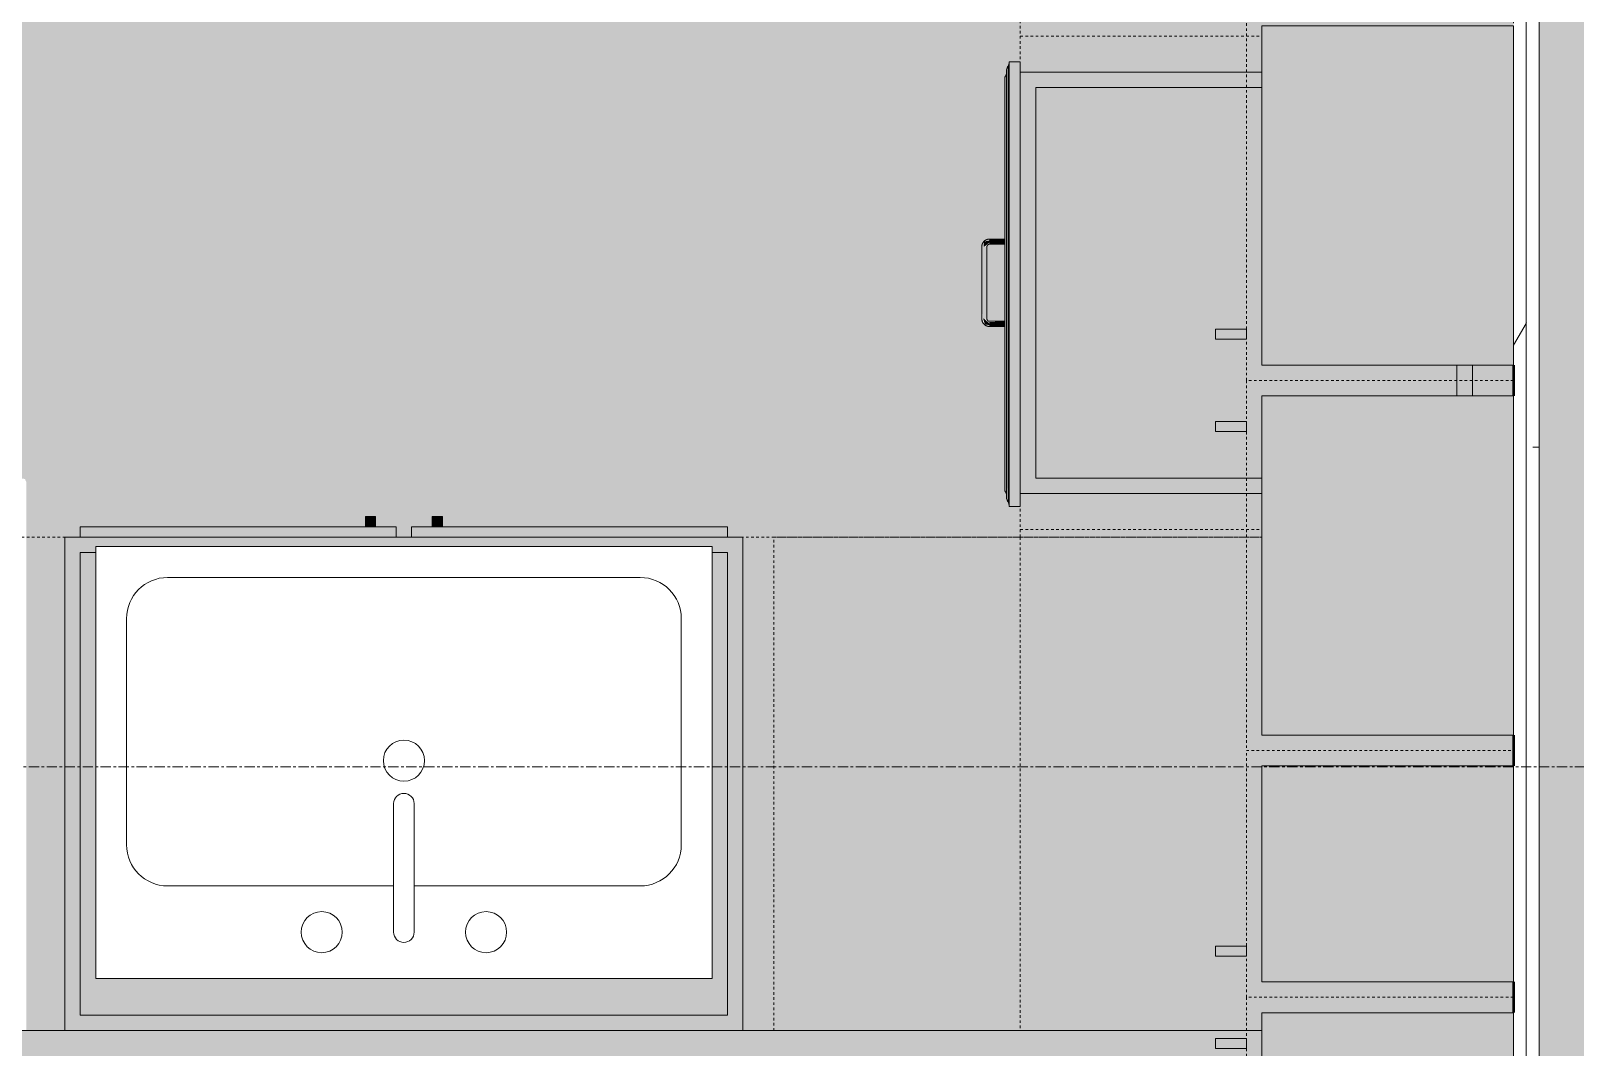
# Model space of a CAD drawing. Header units: inches. Extents: x -4218 to -1814, y 9706 to 12426.
# Drawn here: x -2991.5 to -2916.3, y 11521.6 to 11571 of the extents above; entities that cross this region are included whole.
import ezdxf

# ---------------------------------------------------------------- set-up
doc = ezdxf.new("R2010")
doc.units = ezdxf.units.IN
doc.header["$MEASUREMENT"] = 0
doc.linetypes.add('Dash', pattern=[0.25, 0.125, -0.125])
doc.linetypes.add('Grid Line 1_2_', pattern=[0.875, 0.5, -0.125, 0.125, -0.125])
for name, color, linetype, lineweight in [('0-1', 7, 'Continuous', 5), ('0-2', 10, 'Continuous', 13), ('A-AREA-PATT-4', 41, 'Continuous', 9), ('A-WALL', 113, 'Continuous', 13), ('A-WALL-1', 8, 'Continuous', 5), ('A-WALL-3', 10, 'Continuous', 13), ('A-WALL-PATT-4', 111, 'Continuous', 9), ('I-WALL-3', 2, 'Continuous', 50), ('P-SANR-FIXT-2', 7, 'Continuous', 9), ('Q-CASE', 31, 'Continuous', 9), ('Q-CASE-1', 9, 'Continuous', 9), ('Q-CASE-3', 7, 'Continuous', 9), ('Q-CASE-4', 7, 'Dash', 9), ('Q-CASE-HDLN-1', 7, 'Dash', 9), ('Q-CASE-HDLN-2', 31, 'Continuous', 9), ('S-GRID-1', 1, 'Grid Line 1_2_', 9)]:
    doc.layers.add(name, color=color, linetype=linetype, lineweight=lineweight)
pattern_1 = [(0, (0, 0), (30.72, 7.68), [1.267, -21.773, 1.267, -21.773, -122.88]), (0, (0, 0), (30.72, 7.68), [-46.08, 1.267, -44.813, 1.267, -21.773, -53.76]), (0, (0, 0), (30.72, 7.68), [-115.2, 1.267, -14.093, 1.267, -37.133]), (120, (11.52, 3.84), (-22.011075, 22.7643004), [1.267, -21.773, 1.267, -21.773, -122.88]), (120, (11.52, 3.84), (-22.011075, 22.7643004), [-46.08, 1.267, -44.813, 1.267, -21.773, -53.76]), (120, (11.52, 3.84), (-22.011075, 22.7643004), [-115.2, 1.267, -14.093, 1.267, -37.133]), (240, (15.36, 19.2), (-8.708925, -30.4443004), [1.267, -21.773, 1.267, -21.773, -122.88]), (240, (15.36, 19.2), (-8.708925, -30.4443004), [-46.08, 1.267, -44.813, 1.267, -21.773, -53.76]), (240, (15.36, 19.2), (-8.708925, -30.4443004), [-115.2, 1.267, -14.093, 1.267, -37.133])]

# ---------------------------------------------------------------- blocks, each defined once
blk = doc.blocks.new('OD_CW_Countertop - OD_CW_Countertop-2487816-FLOOR PLAN - 3RD FLOOR')
at = {"layer": 'Q-CASE-HDLN-1'}
blk.add_line((0.738, 19.375), (97.088, 19.375), dxfattribs=at)
blk = doc.blocks.new('OD_CW_Countertop - OD_CW_Countertop-2386852-FLOOR PLAN - 3RD FLOOR')
at = {"layer": 'Q-CASE-HDLN-1'}
for p, q in [((0.738, 11.75), (0.738, 11)), ((70.363, 0), (70.363, 11.75)), ((0.738, 9.501), (0.738, 0)), ((0.738, 0), (14.738, 0)), ((44.738, 0), (70.363, 0))]:
    blk.add_line(p, q, dxfattribs=at)
blk = doc.blocks.new('Sink Kitchen-Single - 30_ x 21_-1372827-FLOOR PLAN - 3RD FLOOR')
at = {"layer": 'P-SANR-FIXT-2'}
for p, q in [((-14.382, 10.408), (15.618, 10.408)), ((-14.382, -10.592), (-14.382, 10.408)), ((15.618, 10.408), (15.618, -10.592)), ((-10.882, 8.908), (12.118, 8.908)), ((-12.882, -4.092), (-12.882, 6.908)), ((14.118, 6.908), (14.118, -4.092)), ((0.118, -8.342), (0.118, -2.092)), ((1.118, -8.342), (1.118, -2.092)), ((0.118, -6.092), (-10.882, -6.092)), ((12.118, -6.092), (1.118, -6.092)), ((15.618, -10.592), (-14.382, -10.592))]:
    blk.add_line(p, q, dxfattribs=at)
for centre, radius, start, end in [((-10.882, 6.908), 2, 90, 180), ((12.118, 6.908), 2, 360, 90), ((0.618, 0), 1, 360, 180), ((0.618, 0), 1, 180, 0), ((0.618, -2.092), 0.5, 360, 180), ((-10.882, -4.092), 2, 180, 270), ((12.118, -4.092), 2, 270, 0), ((-3.382, -8.342), 1, 360, 180), ((4.618, -8.342), 1, 0, 180), ((-3.382, -8.342), 1, 180, 0), ((0.618, -8.342), 0.5, 180, 0), ((4.618, -8.342), 1, 180, 0)]:
    blk.add_arc(centre, radius, start, end, dxfattribs=at)
blk = doc.blocks.new('300 Series Wall Hung Cabinet_301 - 18_-2356570-FLOOR PLAN - 3RD FLOOR')
at = {"layer": 'Q-CASE-1'}
for points in [[(-7, 14.687), (-7, 13.188), (-6.512, 13.188), (-6.512, 14.687)], [(-8.25, 12.438), (-8.25, 0.187), (8.25, 0.187), (8.25, 12.438), (-4.25, 12.438)]]:
    blk.add_hatch(color=256, dxfattribs=at).paths.add_polyline_path(points, flags=0)
at = {"layer": 'Q-CASE-3'}
for p, q in [((-6.512, 14.687), (-7, 14.687)), ((-7, 14.687), (-7, 13.188)), ((-6.512, 13.188), (-6.512, 14.687)), ((-6.512, 13.188), (-7, 13.188)), ((8.25, 12.438), (-8.25, 12.438)), ((-8.25, 12.438), (-8.25, 0.187)), ((8.25, 0.187), (8.25, 12.438)), ((-8.25, 0.187), (8.25, 0.187))]:
    blk.add_line(p, q, dxfattribs=at)
at = {"layer": 'Q-CASE-4'}
for p, q in [((-9, 0.187), (-9, 13.188)), ((-9, 13.188), (9, 13.188)), ((9, 13.188), (9, 0.187)), ((9, 0.187), (-9, 0.187))]:
    blk.add_line(p, q, dxfattribs=at)
blk = doc.blocks.new('300 Series Wall Hung Cabinet_301 - 18_-2356589-FLOOR PLAN - 3RD FLOOR')
at = {"layer": 'Q-CASE-1'}
for points in [[(8.25, -12.438), (8.25, -0.188), (-8.25, -0.188), (-8.25, -12.438), (5.25, -12.438)], [(-6.512, -14.687), (-6.512, -13.188), (-7, -13.188), (-7, -14.687)]]:
    blk.add_hatch(color=256, dxfattribs=at).paths.add_polyline_path(points, flags=0)
at = {"layer": 'Q-CASE-3'}
for p, q in [((8.25, -0.188), (-8.25, -0.188)), ((-8.25, -0.188), (-8.25, -12.438)), ((8.25, -12.438), (8.25, -0.188)), ((-8.25, -12.438), (8.25, -12.438)), ((-7, -13.188), (-6.512, -13.188)), ((-7, -13.188), (-7, -14.687)), ((-6.512, -14.687), (-6.512, -13.188)), ((-7, -14.687), (-6.512, -14.687))]:
    blk.add_line(p, q, dxfattribs=at)
at = {"layer": 'Q-CASE-4'}
for p, q in [((9, -0.188), (-9, -0.188)), ((-9, -0.188), (-9, -13.188)), ((9, -13.188), (9, -0.188)), ((-9, -13.188), (9, -13.188))]:
    blk.add_line(p, q, dxfattribs=at)
blk = doc.blocks.new('300 Series Wall Hung Cabinet_301 - 12_-2218017-FLOOR PLAN - 3RD FLOOR')
at = {"layer": 'Q-CASE-1'}
for points in [[(-4, 14.687), (-4, 13.188), (-3.512, 13.188), (-3.512, 14.687)], [(-5.071, 12.438), (-5.25, 12.438), (-5.25, 0.187), (5.25, 0.187), (5.25, 12.438), (-4.162, 12.438)]]:
    blk.add_hatch(color=256, dxfattribs=at).paths.add_polyline_path(points, flags=0)
at = {"layer": 'Q-CASE-3'}
for p, q in [((-3.512, 14.687), (-4, 14.687)), ((-4, 14.687), (-4, 13.188)), ((-3.512, 13.188), (-3.512, 14.687)), ((-3.512, 13.188), (-4, 13.188)), ((5.25, 12.438), (-5.25, 12.438)), ((-5.25, 12.438), (-5.25, 0.187)), ((5.25, 0.187), (5.25, 12.438)), ((-5.25, 0.187), (5.25, 0.187))]:
    blk.add_line(p, q, dxfattribs=at)
at = {"layer": 'Q-CASE-4'}
for p, q in [((-6, 0.187), (-6, 13.188)), ((-6, 13.188), (6, 13.188)), ((6, 13.188), (6, 0.187)), ((6, 0.187), (-6, 0.187))]:
    blk.add_line(p, q, dxfattribs=at)
blk = doc.blocks.new('300 Series Wall Hung Cabinet_301 - 12_-2216986-FLOOR PLAN - 3RD FLOOR')
at = {"layer": 'Q-CASE-1'}
for points in [[(-5.25, -12.438), (5.25, -12.438), (5.25, -0.188), (-5.25, -0.188), (-5.25, -9.566)], [(-3.512, -14.687), (-3.512, -13.188), (-4, -13.188), (-4, -14.687)]]:
    blk.add_hatch(color=256, dxfattribs=at).paths.add_polyline_path(points, flags=0)
at = {"layer": 'Q-CASE-3'}
for p, q in [((5.25, -0.188), (-5.25, -0.188)), ((-5.25, -0.188), (-5.25, -12.438)), ((5.25, -12.438), (5.25, -0.188)), ((-5.25, -12.438), (5.25, -12.438)), ((-4, -13.188), (-3.512, -13.188)), ((-4, -13.188), (-4, -14.687)), ((-3.512, -14.687), (-3.512, -13.188)), ((-4, -14.687), (-3.512, -14.687))]:
    blk.add_line(p, q, dxfattribs=at)
at = {"layer": 'Q-CASE-4'}
for p, q in [((6, -0.188), (-6, -0.188)), ((-6, -0.188), (-6, -13.188)), ((6, -13.188), (6, -0.188)), ((-6, -13.188), (6, -13.188))]:
    blk.add_line(p, q, dxfattribs=at)
blk = doc.blocks.new('Base_Unit_4_drawer_12137 - 24_-2386625-FLOOR PLAN - 3RD FLOOR')
at = {"layer": 'Q-CASE'}
for points in [[(-1.295, 25.5), (-1.23, 25.528), (-1.012, 25.75), (-1.012, 25.813), (-1.286, 25.72), (-1.325, 25.5)], [(2.488, 25.625), (2.488, 25.875), (-1.012, 25.838), (-1.012, 25.625), (0.187, 25.625)], [(2.738, 25.5), (2.8, 25.5), (2.738, 25.768), (2.488, 25.782), (2.516, 25.717), (2.705, 25.5)], [(-1.383, 24.75), (-1.142, 24.75), (-1.174, 25.5), (-1.383, 25.5), (-1.383, 25.228)], [(2.617, 24.75), (2.858, 24.75), (2.826, 25.5), (2.617, 25.5), (2.617, 25.228)], [(10.988, 24), (11.488, 24), (11.488, 24.543), (-10.137, 24.543), (-10.137, 24), (10.238, 24)], [(-10.026, 24.543), (11.377, 24.556), (11.271, 24.592), (-10.064, 24.551), (-10.055, 24.543)], [(10.238, 24.592), (11.271, 24.592), (11.105, 24.665), (10.823, 24.671), (-9.842, 24.639), (-9.921, 24.592), (4.408, 24.592)], [(-9.664, 24.671), (10.823, 24.703), (10.659, 24.75), (-9.387, 24.75), (-9.567, 24.676)]]:
    blk.add_hatch(color=256, dxfattribs=at).paths.add_polyline_path(points, flags=0)
h = blk.add_hatch(color=256, dxfattribs=at)
h.paths.add_polyline_path([(-4.762, 2), (-3.262, 2), (-3.262, 2.75), (-4.762, 2.75), (-4.762, 2.18)], flags=0)
h.paths.add_polyline_path([(10.573, 12.25), (10.988, 12.25), (10.988, 24), (-9.512, 24), (-9.512, 12.25), (-8.762, 12.25), (-8.762, 23.25), (10.238, 23.25), (10.238, 12.25)], flags=0)
h = blk.add_hatch(color=256, dxfattribs=at)
h.paths.add_polyline_path([(-3.262, 2.75), (-3.262, 12.25), (10.238, 12.25), (10.238, 23.25), (-8.762, 23.25), (-8.762, 12.25), (-4.762, 12.25), (-4.762, 2.75)], flags=0)
h.paths.add_polyline_path([(-1.524, 13), (-2.012, 13), (-2.012, 14.499), (-1.524, 14.499), (-1.524, 14)], flags=0)
h.paths.add_polyline_path([(-6.012, 13), (-6.501, 13), (-6.501, 14.499), (-6.012, 14.499), (-6.012, 14)], flags=0)
at = {"layer": 'Q-CASE-HDLN-1'}
for p, q in [((12.738, 24), (-11.262, 24)), ((-11.262, 24), (-11.262, 12.25)), ((12.738, 24), (12.738, 12.25))]:
    blk.add_line(p, q, dxfattribs=at)
at = {"layer": 'Q-CASE-HDLN-2'}
for p, q in [((2.488, 25.875), (-1.012, 25.875)), ((-1.012, 25.625), (2.488, 25.625)), ((-1.387, 25.5), (-1.387, 24.75)), ((-1.387, 25.5), (-1.387, 24.75)), ((-1.387, 25.5), (-1.387, 24.75)), ((-1.387, 25.5), (-1.387, 24.75)), ((-1.137, 24.75), (-1.137, 25.5)), ((-1.137, 24.75), (-1.137, 25.5)), ((-1.137, 24.75), (-1.137, 25.5)), ((-1.137, 24.75), (-1.137, 25.5)), ((2.613, 25.5), (2.613, 24.75)), ((2.613, 25.5), (2.613, 24.75)), ((2.613, 25.5), (2.613, 24.75)), ((2.613, 25.5), (2.613, 24.75)), ((2.863, 24.75), (2.863, 25.5)), ((2.863, 24.75), (2.863, 25.5)), ((2.863, 24.75), (2.863, 25.5)), ((2.863, 24.75), (2.863, 25.5)), ((11.488, 24.543), (-10.137, 24.543)), ((-10.137, 24.543), (-10.137, 24)), ((-9.921, 24.592), (11.271, 24.592)), ((11.037, 24.672), (-9.687, 24.672)), ((-9.387, 24.75), (-1.383, 24.75)), ((-1.387, 24.75), (-1.383, 24.75)), ((-1.137, 24.75), (-1.387, 24.75)), ((-1.142, 24.75), (-1.137, 24.75)), ((-1.142, 24.75), (2.617, 24.75)), ((2.863, 24.75), (2.613, 24.75)), ((2.613, 24.75), (2.617, 24.75)), ((2.858, 24.75), (2.863, 24.75)), ((2.858, 24.75), (10.738, 24.75)), ((11.488, 24.543), (11.488, 24)), ((11.488, 24), (-10.137, 24)), ((-9.512, 24), (-9.512, 12.25)), ((10.988, 12.25), (10.988, 24)), ((-8.762, 12.25), (-8.762, 23.25)), ((-8.762, 23.25), (10.238, 23.25)), ((10.238, 23.25), (10.238, 12.25)), ((-3.262, 2.75), (-4.762, 2.75)), ((-4.762, 2), (-3.262, 2))]:
    blk.add_line(p, q, dxfattribs=at)
at = {"layer": 'Q-CASE-HDLN-2', "flags": 128}
for points in [[(-1.012, 25.875), (-1.027, 25.875), (-1.042, 25.874), (-1.057, 25.872), (-1.072, 25.87), (-1.087, 25.868), (-1.101, 25.864), (-1.116, 25.86), (-1.13, 25.856), (-1.144, 25.851), (-1.158, 25.845), (-1.172, 25.839), (-1.185, 25.833), (-1.199, 25.825), (-1.211, 25.818), (-1.224, 25.81), (-1.236, 25.801), (-1.248, 25.792), (-1.26, 25.782), (-1.271, 25.772), (-1.281, 25.761), (-1.292, 25.75), (-1.301, 25.739), (-1.311, 25.727), (-1.319, 25.715), (-1.328, 25.703), (-1.336, 25.69), (-1.343, 25.677), (-1.35, 25.663), (-1.356, 25.65), (-1.362, 25.636), (-1.367, 25.622), (-1.372, 25.608), (-1.376, 25.593), (-1.379, 25.578), (-1.382, 25.564), (-1.384, 25.549), (-1.386, 25.534), (-1.387, 25.519), (-1.387, 25.504), (-1.387, 25.5)], [(-1.292, 25.75), (-1.301, 25.739), (-1.311, 25.727), (-1.319, 25.715), (-1.328, 25.703), (-1.336, 25.69), (-1.343, 25.677), (-1.35, 25.663), (-1.356, 25.65), (-1.362, 25.636), (-1.367, 25.622), (-1.372, 25.608), (-1.376, 25.593), (-1.379, 25.578), (-1.382, 25.564), (-1.384, 25.549), (-1.386, 25.534), (-1.387, 25.519), (-1.387, 25.504), (-1.387, 25.5)], [(-1.292, 25.75), (-1.301, 25.739), (-1.311, 25.727), (-1.319, 25.715), (-1.328, 25.703), (-1.336, 25.69), (-1.343, 25.677), (-1.35, 25.663), (-1.356, 25.65), (-1.362, 25.636), (-1.367, 25.622), (-1.372, 25.608), (-1.376, 25.593), (-1.379, 25.578), (-1.382, 25.564), (-1.384, 25.549), (-1.386, 25.534), (-1.387, 25.519), (-1.387, 25.504), (-1.387, 25.5)], [(-1.292, 25.75), (-1.301, 25.739), (-1.311, 25.727), (-1.319, 25.715), (-1.328, 25.703), (-1.336, 25.69), (-1.343, 25.677), (-1.35, 25.663), (-1.356, 25.65), (-1.362, 25.636), (-1.367, 25.622), (-1.372, 25.608), (-1.376, 25.593), (-1.379, 25.578), (-1.382, 25.564), (-1.384, 25.549), (-1.386, 25.534), (-1.387, 25.519), (-1.387, 25.504), (-1.387, 25.5)], [(-1.012, 25.875), (-1.027, 25.875), (-1.042, 25.874), (-1.057, 25.872), (-1.072, 25.87), (-1.087, 25.868), (-1.101, 25.864), (-1.116, 25.86), (-1.13, 25.856), (-1.144, 25.851), (-1.158, 25.845), (-1.172, 25.839), (-1.185, 25.833), (-1.199, 25.825), (-1.211, 25.818), (-1.224, 25.81), (-1.236, 25.801), (-1.248, 25.792), (-1.26, 25.782), (-1.271, 25.772)], [(-1.012, 25.875), (-1.027, 25.875), (-1.042, 25.874), (-1.057, 25.872), (-1.072, 25.87), (-1.087, 25.868), (-1.101, 25.864), (-1.116, 25.86), (-1.13, 25.856), (-1.144, 25.851), (-1.158, 25.845), (-1.172, 25.839), (-1.185, 25.833), (-1.199, 25.825), (-1.211, 25.818), (-1.224, 25.81), (-1.236, 25.801), (-1.248, 25.792), (-1.26, 25.782), (-1.271, 25.772)], [(-1.012, 25.875), (-1.027, 25.875), (-1.042, 25.874), (-1.057, 25.872), (-1.072, 25.87), (-1.087, 25.868), (-1.101, 25.864), (-1.116, 25.86), (-1.13, 25.856), (-1.144, 25.851), (-1.158, 25.845), (-1.172, 25.839), (-1.185, 25.833), (-1.199, 25.825), (-1.211, 25.818), (-1.224, 25.81), (-1.236, 25.801), (-1.248, 25.792), (-1.26, 25.782), (-1.271, 25.772)], [(-1.137, 25.5), (-1.137, 25.505), (-1.137, 25.51), (-1.136, 25.515), (-1.136, 25.52), (-1.135, 25.525), (-1.134, 25.53), (-1.132, 25.535), (-1.131, 25.539), (-1.129, 25.544), (-1.127, 25.549), (-1.125, 25.553), (-1.123, 25.558), (-1.121, 25.562), (-1.118, 25.566), (-1.115, 25.571), (-1.113, 25.575), (-1.109, 25.579), (-1.106, 25.582), (-1.103, 25.586), (-1.099, 25.59), (-1.096, 25.593), (-1.092, 25.596), (-1.088, 25.599), (-1.084, 25.602), (-1.08, 25.605), (-1.076, 25.608), (-1.071, 25.61), (-1.067, 25.613), (-1.062, 25.615), (-1.058, 25.617), (-1.053, 25.618), (-1.048, 25.62), (-1.043, 25.621), (-1.038, 25.622), (-1.034, 25.623), (-1.029, 25.624), (-1.024, 25.624), (-1.019, 25.625), (-1.014, 25.625)], [(-1.137, 25.5), (-1.137, 25.505), (-1.137, 25.51), (-1.136, 25.515), (-1.136, 25.52), (-1.135, 25.525), (-1.134, 25.53), (-1.132, 25.535), (-1.131, 25.539), (-1.129, 25.544), (-1.127, 25.549), (-1.125, 25.553), (-1.123, 25.558), (-1.121, 25.562), (-1.118, 25.566), (-1.115, 25.571), (-1.113, 25.575), (-1.109, 25.579), (-1.106, 25.582), (-1.103, 25.586), (-1.099, 25.59), (-1.096, 25.593), (-1.092, 25.596), (-1.088, 25.599), (-1.084, 25.602), (-1.08, 25.605), (-1.076, 25.608), (-1.071, 25.61), (-1.067, 25.613), (-1.062, 25.615), (-1.058, 25.617), (-1.053, 25.618), (-1.048, 25.62), (-1.043, 25.621), (-1.038, 25.622), (-1.034, 25.623), (-1.029, 25.624), (-1.024, 25.624), (-1.019, 25.625), (-1.014, 25.625)], [(-1.137, 25.5), (-1.137, 25.505), (-1.137, 25.51), (-1.136, 25.515), (-1.136, 25.52), (-1.135, 25.525), (-1.134, 25.53), (-1.132, 25.535), (-1.131, 25.539), (-1.129, 25.544), (-1.127, 25.549), (-1.125, 25.553), (-1.123, 25.558), (-1.121, 25.562), (-1.118, 25.566), (-1.115, 25.571), (-1.113, 25.575), (-1.109, 25.579), (-1.106, 25.582), (-1.103, 25.586), (-1.099, 25.59), (-1.096, 25.593), (-1.092, 25.596), (-1.088, 25.599), (-1.084, 25.602), (-1.08, 25.605), (-1.076, 25.608), (-1.071, 25.61), (-1.067, 25.613), (-1.062, 25.615), (-1.058, 25.617), (-1.053, 25.618), (-1.048, 25.62), (-1.043, 25.621), (-1.038, 25.622), (-1.034, 25.623), (-1.029, 25.624), (-1.024, 25.624), (-1.019, 25.625), (-1.014, 25.625)], [(-1.137, 25.5), (-1.137, 25.505), (-1.137, 25.51), (-1.136, 25.515), (-1.136, 25.52), (-1.135, 25.525), (-1.134, 25.53), (-1.132, 25.535), (-1.131, 25.539), (-1.129, 25.544), (-1.127, 25.549), (-1.125, 25.553), (-1.123, 25.558), (-1.121, 25.562), (-1.118, 25.566), (-1.115, 25.571), (-1.113, 25.575), (-1.109, 25.579), (-1.106, 25.582), (-1.103, 25.586), (-1.099, 25.59), (-1.096, 25.593), (-1.092, 25.596), (-1.088, 25.599), (-1.084, 25.602), (-1.08, 25.605), (-1.076, 25.608), (-1.071, 25.61), (-1.067, 25.613), (-1.062, 25.615), (-1.058, 25.617), (-1.053, 25.618), (-1.048, 25.62), (-1.043, 25.621), (-1.038, 25.622), (-1.034, 25.623), (-1.029, 25.624), (-1.024, 25.624), (-1.019, 25.625), (-1.014, 25.625), (-1.012, 25.625)], [(2.738, 25.779), (2.727, 25.789), (2.715, 25.798), (2.703, 25.807), (2.69, 25.816), (2.678, 25.823), (2.664, 25.831), (2.651, 25.838), (2.637, 25.844), (2.624, 25.85), (2.61, 25.855), (2.595, 25.859), (2.581, 25.863), (2.566, 25.867), (2.551, 25.87), (2.537, 25.872), (2.522, 25.873), (2.507, 25.875), (2.492, 25.875), (2.488, 25.875)], [(2.738, 25.779), (2.727, 25.789), (2.715, 25.798), (2.703, 25.807), (2.69, 25.816), (2.678, 25.823), (2.664, 25.831), (2.651, 25.838), (2.637, 25.844), (2.624, 25.85), (2.61, 25.855), (2.595, 25.859), (2.581, 25.863), (2.566, 25.867), (2.551, 25.87), (2.537, 25.872), (2.522, 25.873), (2.507, 25.875), (2.492, 25.875), (2.488, 25.875)], [(2.738, 25.779), (2.727, 25.789), (2.715, 25.798), (2.703, 25.807), (2.69, 25.816), (2.678, 25.823), (2.664, 25.831), (2.651, 25.838), (2.637, 25.844), (2.624, 25.85), (2.61, 25.855), (2.595, 25.859), (2.581, 25.863), (2.566, 25.867), (2.551, 25.87), (2.537, 25.872), (2.522, 25.873), (2.507, 25.875), (2.492, 25.875), (2.488, 25.875)], [(2.863, 25.5), (2.862, 25.515), (2.862, 25.53), (2.86, 25.545), (2.858, 25.56), (2.855, 25.575), (2.852, 25.589), (2.848, 25.604), (2.844, 25.618), (2.839, 25.632), (2.833, 25.646), (2.827, 25.66), (2.82, 25.673), (2.813, 25.686), (2.805, 25.699), (2.797, 25.712), (2.788, 25.724), (2.779, 25.736), (2.77, 25.747), (2.76, 25.758), (2.749, 25.769), (2.738, 25.779), (2.727, 25.789), (2.715, 25.798), (2.703, 25.807), (2.69, 25.816), (2.678, 25.823), (2.664, 25.831), (2.651, 25.838), (2.637, 25.844), (2.624, 25.85), (2.61, 25.855), (2.595, 25.859), (2.581, 25.863), (2.566, 25.867), (2.551, 25.87), (2.537, 25.872), (2.522, 25.873), (2.507, 25.875), (2.492, 25.875), (2.488, 25.875)], [(2.488, 25.625), (2.493, 25.625), (2.498, 25.625), (2.503, 25.624), (2.508, 25.623), (2.513, 25.623), (2.517, 25.621), (2.522, 25.62), (2.527, 25.619), (2.532, 25.617), (2.536, 25.615), (2.541, 25.613), (2.545, 25.611), (2.55, 25.608), (2.554, 25.606), (2.558, 25.603), (2.562, 25.6), (2.566, 25.597), (2.57, 25.594), (2.574, 25.591), (2.577, 25.587), (2.581, 25.583), (2.584, 25.58), (2.587, 25.576), (2.59, 25.572), (2.593, 25.568), (2.596, 25.563), (2.598, 25.559), (2.6, 25.554), (2.602, 25.55), (2.604, 25.545), (2.606, 25.541), (2.607, 25.536), (2.609, 25.531), (2.61, 25.526), (2.611, 25.521), (2.612, 25.516), (2.612, 25.511), (2.613, 25.506), (2.613, 25.501), (2.613, 25.5)], [(2.488, 25.625), (2.493, 25.625), (2.498, 25.625), (2.503, 25.624), (2.508, 25.623), (2.513, 25.623), (2.517, 25.621), (2.522, 25.62), (2.527, 25.619), (2.532, 25.617), (2.536, 25.615), (2.541, 25.613), (2.545, 25.611), (2.55, 25.608), (2.554, 25.606), (2.558, 25.603), (2.562, 25.6), (2.566, 25.597), (2.57, 25.594), (2.574, 25.591), (2.577, 25.587), (2.581, 25.583), (2.584, 25.58), (2.587, 25.576), (2.59, 25.572), (2.593, 25.568), (2.596, 25.563), (2.598, 25.559), (2.6, 25.554), (2.602, 25.55), (2.604, 25.545), (2.606, 25.541), (2.607, 25.536), (2.609, 25.531), (2.61, 25.526), (2.611, 25.521), (2.612, 25.516), (2.612, 25.511), (2.613, 25.506), (2.613, 25.501), (2.613, 25.5)], [(2.488, 25.625), (2.493, 25.625), (2.498, 25.625), (2.503, 25.624), (2.508, 25.623), (2.513, 25.623), (2.517, 25.621), (2.522, 25.62), (2.527, 25.619), (2.532, 25.617), (2.536, 25.615), (2.541, 25.613), (2.545, 25.611), (2.55, 25.608), (2.554, 25.606), (2.558, 25.603), (2.562, 25.6), (2.566, 25.597), (2.57, 25.594), (2.574, 25.591), (2.577, 25.587), (2.581, 25.583), (2.584, 25.58), (2.587, 25.576), (2.59, 25.572), (2.593, 25.568), (2.596, 25.563), (2.598, 25.559), (2.6, 25.554), (2.602, 25.55), (2.604, 25.545), (2.606, 25.541), (2.607, 25.536), (2.609, 25.531), (2.61, 25.526), (2.611, 25.521), (2.612, 25.516), (2.612, 25.511), (2.613, 25.506), (2.613, 25.501), (2.613, 25.5)], [(2.488, 25.625), (2.493, 25.625), (2.498, 25.625), (2.503, 25.624), (2.508, 25.623), (2.513, 25.623), (2.517, 25.621), (2.522, 25.62), (2.527, 25.619), (2.532, 25.617), (2.536, 25.615), (2.541, 25.613), (2.545, 25.611), (2.55, 25.608), (2.554, 25.606), (2.558, 25.603), (2.562, 25.6), (2.566, 25.597), (2.57, 25.594), (2.574, 25.591), (2.577, 25.587), (2.581, 25.583), (2.584, 25.58), (2.587, 25.576), (2.59, 25.572), (2.593, 25.568), (2.596, 25.563), (2.598, 25.559), (2.6, 25.554), (2.602, 25.55), (2.604, 25.545), (2.606, 25.541), (2.607, 25.536), (2.609, 25.531), (2.61, 25.526), (2.611, 25.521), (2.612, 25.516), (2.612, 25.511), (2.613, 25.506), (2.613, 25.501), (2.613, 25.5)], [(2.863, 25.5), (2.862, 25.515), (2.862, 25.53), (2.86, 25.545), (2.858, 25.56), (2.855, 25.575), (2.852, 25.589), (2.848, 25.604), (2.844, 25.618), (2.839, 25.632), (2.833, 25.646), (2.827, 25.66), (2.82, 25.673), (2.813, 25.686), (2.805, 25.699), (2.797, 25.712), (2.788, 25.724), (2.779, 25.736), (2.77, 25.747), (2.76, 25.758)], [(2.863, 25.5), (2.862, 25.515), (2.862, 25.53), (2.86, 25.545), (2.858, 25.56), (2.855, 25.575), (2.852, 25.589), (2.848, 25.604), (2.844, 25.618), (2.839, 25.632), (2.833, 25.646), (2.827, 25.66), (2.82, 25.673), (2.813, 25.686), (2.805, 25.699), (2.797, 25.712), (2.788, 25.724), (2.779, 25.736), (2.77, 25.747), (2.76, 25.758)], [(2.863, 25.5), (2.862, 25.515), (2.862, 25.53), (2.86, 25.545), (2.858, 25.56), (2.855, 25.575), (2.852, 25.589), (2.848, 25.604), (2.844, 25.618), (2.839, 25.632), (2.833, 25.646), (2.827, 25.66), (2.82, 25.673), (2.813, 25.686), (2.805, 25.699), (2.797, 25.712), (2.788, 25.724), (2.779, 25.736), (2.77, 25.747), (2.76, 25.758)]]:
    blk.add_lwpolyline(points, dxfattribs=at)
at = {"layer": 'Q-CASE-HDLN-2'}
for points in [[(-10.137, 24.543), (-10.099, 24.543), (-10.025, 24.551), (-9.955, 24.576), (-9.921, 24.592)], [(-9.921, 24.592), (-9.896, 24.611), (-9.844, 24.642), (-9.755, 24.669), (-9.695, 24.673), (-9.664, 24.671)], [(-9.664, 24.671), (-9.694, 24.673), (-9.725, 24.671), (-9.755, 24.665)], [(-9.755, 24.665), (-9.725, 24.671), (-9.695, 24.673), (-9.664, 24.671)], [(-9.664, 24.671), (-9.694, 24.673), (-9.725, 24.671), (-9.755, 24.665)], [(-9.755, 24.665), (-9.725, 24.671), (-9.695, 24.673), (-9.664, 24.671)], [(-9.664, 24.671), (-9.694, 24.673), (-9.725, 24.671), (-9.755, 24.665)], [(-9.567, 24.676), (-9.535, 24.682), (-9.471, 24.7), (-9.414, 24.731), (-9.387, 24.75)], [(10.738, 24.75), (10.764, 24.731), (10.822, 24.7), (10.885, 24.682), (10.917, 24.676)], [(11.014, 24.671), (11.045, 24.673), (11.076, 24.671), (11.105, 24.665)], [(11.014, 24.671), (11.045, 24.673), (11.075, 24.671), (11.105, 24.665)], [(11.014, 24.671), (11.045, 24.673), (11.076, 24.671), (11.105, 24.665)], [(11.014, 24.671), (11.045, 24.673), (11.075, 24.671), (11.105, 24.665)], [(11.014, 24.671), (11.045, 24.673), (11.076, 24.671), (11.105, 24.665)], [(11.014, 24.671), (11.045, 24.673), (11.106, 24.669), (11.194, 24.642), (11.247, 24.611), (11.271, 24.592)], [(11.271, 24.592), (11.305, 24.576), (11.376, 24.551), (11.45, 24.543), (11.488, 24.543)]]:
    blk.add_open_spline(points, degree=3, dxfattribs=at)
blk = doc.blocks.new('Vanity Cabinet-Double Door - 33_-2318066-FLOOR PLAN - 3RD FLOOR')
at = {"layer": 'Q-CASE-1'}
for points in [[(-0.637, 25), (-1.137, 25), (-1.137, 24.5), (-0.637, 24.5)], [(2.613, 25), (2.113, 25), (2.113, 24.5), (2.613, 24.5)], [(0.363, 24.5), (-15.012, 24.5), (-15.012, 24), (0.363, 24)], [(16.488, 24.5), (1.113, 24.5), (1.113, 24), (16.488, 24)], [(17.238, 24), (-15.762, 24), (-15.012, 23.25), (-14.262, 23.25), (-14.262, 23.541), (15.738, 23.541), (15.738, 23.25), (16.488, 23.25), (16.942, 23.704)], [(-15.012, 21), (-15.012, 23.25), (-15.762, 24), (-15.762, 0), (-15.012, 0.75), (-15.012, 6.278)], [(17.238, 23.25), (17.238, 24), (16.488, 23.25), (16.488, 0.75), (17.238, 0), (17.238, 23.162)], [(16.488, 2.541), (16.488, 23.25), (15.738, 23.25), (15.738, 2.541), (-14.262, 2.541), (-14.262, 23.25), (-15.012, 23.25), (-15.012, 0.75), (16.488, 0.75)], [(17.238, 0), (16.488, 0.75), (-15.012, 0.75), (-15.762, 0), (16.942, 0)]]:
    blk.add_hatch(color=256, dxfattribs=at).paths.add_polyline_path(points, flags=0)
at = {"layer": 'Q-CASE-3'}
for p, q in [((-1.137, 25), (-0.637, 25)), ((-1.137, 24.5), (-1.137, 25)), ((-0.637, 25), (-0.637, 24.5)), ((2.113, 25), (2.613, 25)), ((2.113, 24.5), (2.113, 25)), ((2.613, 25), (2.613, 24.5)), ((-15.012, 24.5), (0.363, 24.5)), ((-15.012, 24.5), (-15.012, 24)), ((0.363, 24), (0.363, 24.5)), ((1.113, 24.5), (16.488, 24.5)), ((1.113, 24.5), (1.113, 24)), ((16.488, 24), (16.488, 24.5)), ((-15.762, 24), (-15.762, 0)), ((17.238, 24), (-15.762, 24)), ((17.238, 24), (-15.762, 24)), ((-15.762, 24), (-15.762, 0)), ((17.238, 0), (17.238, 24)), ((17.238, 0), (17.238, 24)), ((-14.262, 23.25), (-15.012, 23.25)), ((-15.012, 23.25), (-15.012, 0.75)), ((16.488, 23.25), (15.738, 23.25)), ((16.488, 0.75), (16.488, 23.25)), ((-15.012, 0.75), (16.488, 0.75))]:
    blk.add_line(p, q, dxfattribs=at)
blk = doc.blocks.new('Base Cabinet-Single Door - 12_-V42-FLOOR PLAN - 3RD FLOOR')
at = {"layer": 'Q-CASE-4'}
for p, q in [((-5.262, -24), (-5.262, 0)), ((-5.262, 0), (6.738, 0)), ((6.738, 0), (6.738, -24)), ((6.738, -24), (-5.262, -24))]:
    blk.add_line(p, q, dxfattribs=at)
blk = doc.blocks.new('CTR - 1st Phase - Unit Layouts_rvt-1-FLOOR PLAN - 3RD FLOOR')
at = {"layer": 'A-WALL-1'}
h = blk.add_hatch(color=256, dxfattribs=at)
h.paths.add_polyline_path([(-2957.574, 11516.989), (-2931.574, 11516.989), (-2931.574, 11522.364), (-3027.924, 11522.364), (-3027.924, 11516.989), (-2957.693, 11516.989)], flags=0)
h.paths.add_polyline_path([(-2933.324, 11521.501), (-2933.823, 11521.501), (-2933.823, 11521.989), (-2932.324, 11521.989), (-2932.324, 11521.501)], flags=0)
at = {"layer": 'A-WALL-3'}
blk.add_line((-3027.924, 11522.364), (-2931.574, 11522.364), dxfattribs=at)
at = {"layer": '0-2'}
for name, p, rotation in [('OD_CW_Countertop - OD_CW_Countertop-2386852-FLOOR PLAN - 3RD FLOOR', (-2943.324, 11616.727), 269.9999999999946), ('300 Series Wall Hung Cabinet_301 - 18_-2356570-FLOOR PLAN - 3RD FLOOR', (-2919.136, 11562.989), 89.99999999996759), ('Base_Unit_4_drawer_12137 - 24_-2386625-FLOOR PLAN - 3RD FLOOR', (-2919.324, 11558.002), 89.99999999996842), ('300 Series Wall Hung Cabinet_301 - 18_-2356589-FLOOR PLAN - 3RD FLOOR', (-2919.136, 11544.989), 269.9999999999676), ('Base Cabinet-Single Door - 12_-V42-FLOOR PLAN - 3RD FLOOR', (-2948.586, 11522.364), 180), ('300 Series Wall Hung Cabinet_301 - 12_-2218017-FLOOR PLAN - 3RD FLOOR', (-2919.136, 11529.989), 89.99999999996759), ('300 Series Wall Hung Cabinet_301 - 12_-2216986-FLOOR PLAN - 3RD FLOOR', (-2919.136, 11517.989), 269.9999999999676)]:
    blk.add_blockref(name, p, dxfattribs=dict(at, rotation=rotation))
for name, p in [('Vanity Cabinet-Double Door - 33_-2318066-FLOOR PLAN - 3RD FLOOR', (-2974.061, 11522.364)), ('OD_CW_Countertop - OD_CW_Countertop-2487816-FLOOR PLAN - 3RD FLOOR', (-3028.661, 11526.989)), ('Sink Kitchen-Single - 30_ x 21_-1372827-FLOOR PLAN - 3RD FLOOR', (-2973.941, 11535.497))]:
    blk.add_blockref(name, p, dxfattribs=at)
blk = doc.blocks.new('CTR - 1st Phase - Shell_rvt-1-FLOOR PLAN - 3RD FLOOR')
at = {"layer": 'S-GRID-1'}
blk.add_line((-1814.206, 11535.189), (-4168.714, 11535.189), dxfattribs=at)

msp = doc.modelspace()

# ---------------------------------------------------------------- hatches: boundary and pattern name
at = {"layer": 'A-AREA-PATT-4'}
h = msp.add_hatch(color=256, dxfattribs=at)
h.paths.add_polyline_path([(-3168.73807, 11256.2644), (-3137.12374, 11256.2644), (-3137.12374, 11288.5394), (-3130.36124, 11288.5394), (-3130.36124, 11283.7894), (-3132.37374, 11283.7894), (-3132.37374, 11256.2644), (-3131.86124, 11256.2644), (-3131.86124, 11278.5769), (-3103.98624, 11278.5769), (-3103.98624, 11256.2644), (-3098.97754, 11256.2644), (-3098.97754, 11283.7894), (-3100.36124, 11283.7894), (-3100.36124, 11288.5394), (-3092.92374, 11288.5394), (-3092.92374, 11283.7894), (-3094.22754, 11283.7894), (-3094.22754, 11256.2644), (-3074.67374, 11256.2644), (-3074.67374, 11442.4394), (-3069.92374, 11442.4394), (-3069.92374, 11256.2644), (-2919.32374, 11256.2644), (-2919.32374, 11328.2761), (-2935.44874, 11328.2761), (-2935.44874, 11346.2761), (-2931.44874, 11346.2761), (-2931.44874, 11382.2761), (-2935.44874, 11382.2761), (-2935.44874, 11400.2761), (-2919.32374, 11400.2761), (-2919.32374, 11512.7394), (-2931.57374, 11512.7394), (-2931.57374, 11516.9894), (-3027.92374, 11516.9894), (-3027.92374, 11522.3644), (-3015.69874, 11522.3644), (-3015.69874, 11549.04255), (-3015.50189, 11549.2394), (-3014.60579, 11549.2394), (-3014.60579, 11549.4894), (-3010.87469, 11549.4894), (-3010.84116, 11549.7394), (-3008.90619, 11549.7394), (-3008.90619, 11549.4894), (-2999.5487, 11549.4894), (-2999.5487, 11549.7394), (-2998.95815, 11549.7394), (-2998.95815, 11549.4894), (-2998.3676, 11549.4894), (-2998.3676, 11549.7394), (-2997.77705, 11549.7394), (-2997.77705, 11549.4894), (-2997.1865, 11549.4894), (-2997.1865, 11549.7394), (-2996.59595, 11549.7394), (-2996.59595, 11549.4894), (-2996.00539, 11549.4894), (-2996.00539, 11549.7394), (-2995.41484, 11549.7394), (-2995.41484, 11549.4894), (-2992.79167, 11549.4894), (-2992.77059, 11549.2394), (-2991.84234, 11549.21734), (-2991.75639, 11549.18174), (-2991.69874, 11549.04255), (-2991.69874, 11522.3644), (-2989.82374, 11522.3644), (-2989.82374, 11546.3644), (-2989.07374, 11546.3644), (-2989.07374, 11546.8644), (-2975.19874, 11546.8644), (-2975.19874, 11547.3644), (-2974.69874, 11547.3644), (-2974.69874, 11546.8644), (-2973.69874, 11546.8644), (-2973.69874, 11546.3644), (-2972.94874, 11546.3644), (-2972.94874, 11546.8644), (-2971.94874, 11546.8644), (-2971.94874, 11547.3644), (-2971.44874, 11547.3644), (-2971.44874, 11546.8644), (-2957.57374, 11546.8644), (-2957.57374, 11546.3644), (-2956.82374, 11546.3644), (-2956.82374, 11522.3644), (-2931.57374, 11522.3644), (-2931.57374, 11523.2394), (-2919.32374, 11523.2394), (-2919.32374, 11524.7394), (-2931.57374, 11524.7394), (-2931.57374, 11535.2394), (-2919.32374, 11535.2394), (-2919.32374, 11536.7394), (-2931.57374, 11536.7394), (-2931.57374, 11548.4894), (-2943.32374, 11548.4894), (-2943.34747, 11547.8644), (-2943.86681, 11547.8644), (-2943.91606, 11548.08078), (-2943.98911, 11548.24662), (-2944.02672, 11548.52891), (-2944.07374, 11548.6144), (-2944.07374, 11556.61866), (-2944.82374, 11556.65101), (-2944.82374, 11556.6769), (-2945.0889, 11556.72423), (-2945.16213, 11556.9894), (-2945.19874, 11556.9894), (-2945.16213, 11560.4894), (-2945.13624, 11560.4894), (-2945.07374, 11560.75727), (-2944.82374, 11560.82778), (-2944.82374, 11560.86014), (-2944.07374, 11560.86014), (-2944.07374, 11568.7394), (-2943.9999, 11568.91867), (-2943.96243, 11569.19443), (-2943.87928, 11569.37844), (-2943.86681, 11569.4894), (-2943.32374, 11569.4894), (-2943.32374, 11568.9894), (-2931.57374, 11568.9894), (-2931.57374, 11571.2394), (-2919.32374, 11571.2394), (-2919.32374, 11571.9894), (-2943.69874, 11571.9894), (-2943.69874, 11601.9894), (-2919.69874, 11601.9894), (-2919.69874, 11601.87129), (-2919.32374, 11601.87129), (-2919.32374, 11602.7394), (-2931.57374, 11602.7394), (-2931.57374, 11613.2394), (-2919.32374, 11613.2394), (-2919.32374, 11614.7394), (-2931.57374, 11614.7394), (-2931.57374, 11625.2394), (-2919.32374, 11625.2394), (-2919.32374, 11639.9894), (-2934.07374, 11639.9894), (-2934.07374, 11627.7394), (-2947.57374, 11627.7394), (-2947.57374, 11639.9894), (-2949.57374, 11639.9894), (-2949.57374, 11627.7394), (-2963.07374, 11627.7394), (-2963.07374, 11639.9894), (-3018.14874, 11639.9894), (-3018.14874, 11621.9894), (-3029.42374, 11621.9894), (-3029.42374, 11623.9269), (-3030.04874, 11623.9269), (-3030.04874, 11625.9894), (-3064.79874, 11625.9894), (-3064.79874, 11623.9269), (-3065.42374, 11623.9269), (-3065.42374, 11621.9894), (-3077.77374, 11621.9894), (-3077.77374, 11599.2394), (-3087.54329, 11599.2394), (-3087.54329, 11603.9894), (-3082.52374, 11603.9894), (-3082.52374, 11621.9894), (-3092.12374, 11621.9894), (-3092.12374, 11639.9894), (-3133.31285, 11639.9894), (-3133.31285, 11603.9894), (-3123.54329, 11603.9894), (-3123.54329, 11599.2394), (-3133.31285, 11599.2394), (-3133.31285, 11586.3394), (-3138.06285, 11586.3394), (-3138.06285, 11639.9894), (-3174.06285, 11639.9894), (-3174.06285, 11603.9894), (-3178.81285, 11603.9894), (-3178.81285, 11639.9894), (-3201.32374, 11639.9894), (-3201.32374, 11592.49453), (-3193.59752, 11592.49453), (-3192.6331, 11592.36756), (-3191.7344, 11591.99531), (-3190.96268, 11591.40314), (-3190.37051, 11590.63141), (-3189.99826, 11589.73272), (-3189.87129, 11588.692), (-3189.87129, 11587.37997), (-3186.84752, 11587.72768), (-3185.84752, 11588.91944), (-3184.84752, 11589.4862), (-3183.84752, 11589.75415), (-3182.84371, 11589.93115), (-3181.84752, 11590.0183), (-3179.85513, 11589.84399), (-3177.84752, 11589.30606), (-3175.84752, 11588.57811), (-3173.84752, 11587.6455), (-3171.84752, 11586.25807), (-3170.84752, 11585.25807), (-3170.34752, 11584.39204), (-3169.84752, 11583.0183), (-3169.84752, 11582.0183), (-3170.34752, 11580.64457), (-3170.84752, 11579.77854), (-3171.84752, 11578.77854), (-3174.02376, 11577.30892), (-3175.84752, 11576.45849), (-3177.84752, 11575.73055), (-3179.85513, 11575.19262), (-3181.84752, 11575.0183), (-3183.33799, 11575.19262), (-3183.84752, 11575.28246), (-3184.84752, 11575.55041), (-3185.84752, 11576.11717), (-3186.84752, 11577.30892), (-3189.87129, 11577.65664), (-3189.87129, 11576.2683), (-3189.99826, 11575.30389), (-3190.37051, 11574.40519), (-3190.96268, 11573.63347), (-3191.7344, 11573.0413), (-3192.6331, 11572.66905), (-3193.59752, 11572.54208), (-3201.32374, 11572.54208), (-3201.32374, 11514.9394), (-3173.57374, 11514.9394), (-3173.57374, 11510.1894), (-3201.32374, 11510.1894), (-3201.32374, 11256.2644), (-3172.95898, 11256.2644)], flags=0)
h.paths.add_polyline_path([(-2980.39874, 11280.78637), (-2980.39874, 11315.78637), (-2974.39874, 11315.78637), (-2974.39874, 11316.78637), (-2938.39874, 11316.78637), (-2938.39874, 11315.78637), (-2932.39874, 11315.78637), (-2932.39874, 11280.78637)], flags=0)
h.paths.add_polyline_path([(-3191.43937, 11293.3144), (-3199.38624, 11293.3144), (-3199.38624, 11311.3144), (-3181.38624, 11311.3144), (-3181.38624, 11293.3144)], flags=0)
h.paths.add_polyline_path([(-3194.06351, 11315.3144), (-3199.88624, 11315.3144), (-3199.88624, 11393.3144), (-3119.88624, 11393.3144), (-3119.88624, 11315.3144), (-3184.60704, 11315.3144)], flags=0)
h.paths.add_polyline_path([(-3012.22374, 11325.78637), (-3019.72374, 11325.78637), (-3019.72374, 11409.78637), (-2984.72374, 11409.78637), (-2984.72374, 11403.78637), (-2983.72374, 11403.78637), (-2983.72374, 11331.78637), (-2984.72374, 11331.78637), (-2984.72374, 11325.78637), (-2991.46001, 11325.78637)], flags=0)
h.paths.add_polyline_path([(-3199.38624, 11395.24623), (-3199.38624, 11413.24623), (-3181.38624, 11413.24623), (-3181.38624, 11395.24623), (-3194.06351, 11395.24623)], flags=0)
h.paths.add_polyline_path([(-2974.39874, 11418.78637), (-2974.39874, 11419.78637), (-2980.39874, 11419.78637), (-2980.39874, 11454.78637), (-2932.39874, 11454.78637), (-2932.39874, 11419.78637), (-2938.39874, 11419.78637), (-2938.39874, 11418.78637), (-2963.54516, 11418.78637)], flags=0)
h.paths.add_polyline_path([(-3069.92374, 11478.4394), (-3074.67374, 11478.4394), (-3074.67374, 11481.4394), (-3081.43624, 11481.4394), (-3081.43624, 11480.6894), (-3083.93624, 11480.6894), (-3083.93624, 11481.4394), (-3084.18624, 11481.4394), (-3084.18624, 11483.4394), (-3106.18624, 11483.4394), (-3106.18624, 11484.8144), (-3126.18624, 11484.8144), (-3126.18624, 11481.4394), (-3126.43624, 11481.4394), (-3126.43624, 11480.6894), (-3128.93624, 11480.6894), (-3128.93624, 11481.4394), (-3138.06285, 11481.4394), (-3138.06285, 11510.1894), (-3139.57374, 11510.1894), (-3139.57374, 11514.9394), (-3138.06285, 11514.9394), (-3138.06285, 11554.3394), (-3133.31285, 11554.3394), (-3133.31285, 11543.6894), (-3128.93624, 11543.6894), (-3128.93624, 11544.4394), (-3126.43624, 11544.4394), (-3126.43624, 11543.6894), (-3126.18624, 11543.6894), (-3126.18624, 11540.3144), (-3106.18624, 11540.3144), (-3106.18624, 11541.6894), (-3084.18624, 11541.6894), (-3084.18624, 11543.6894), (-3083.93624, 11543.6894), (-3083.93624, 11544.4394), (-3081.43624, 11544.4394), (-3081.43624, 11543.6894), (-3069.92374, 11543.6894), (-3069.92374, 11510.8144)], flags=0)
h.paths.add_polyline_path([(-3104.18624, 11484.8144), (-3084.18624, 11484.8144), (-3084.18624, 11486.1894), (-3083.93624, 11486.1894), (-3083.93624, 11486.9394), (-3081.43624, 11486.9394), (-3081.43624, 11486.1894), (-3074.67374, 11486.1894), (-3074.67374, 11510.1894), (-3133.31285, 11510.1894), (-3133.31285, 11486.1894), (-3128.93624, 11486.1894), (-3128.93624, 11486.9394), (-3126.43624, 11486.9394), (-3126.43624, 11486.1894), (-3104.18624, 11486.1894)], flags=0)
h.paths.add_polyline_path([(-2960.63256, 11495.39991), (-2961.13256, 11495.39991), (-2961.13256, 11516.53282), (-2960.13256, 11516.53282), (-2960.13256, 11515.53533), (-2945.63256, 11515.53533), (-2945.63256, 11516.53282), (-2944.63256, 11516.53282), (-2944.63256, 11495.39991), (-2960.13256, 11495.39991)], flags=0)
h.paths.add_polyline_path([(-2990.25387, 11495.39991), (-2991.25387, 11495.39991), (-2991.25387, 11516.53282), (-2990.25387, 11516.53282), (-2990.25387, 11515.53533), (-2975.75387, 11515.53533), (-2975.75387, 11516.53282), (-2974.75387, 11516.53282), (-2974.75387, 11495.39991), (-2985.2139, 11495.39991)], flags=0)
h.paths.add_polyline_path([(-3003.87519, 11495.39991), (-3020.37519, 11495.39991), (-3020.37519, 11516.53282), (-3019.37519, 11516.53282), (-3019.37519, 11515.53533), (-3004.87519, 11515.53533), (-3004.87519, 11516.53282), (-3003.87519, 11516.53282), (-3003.87519, 11495.70304)], flags=0)
h.paths.add_polyline_path([(-3122.61145, 11514.9394), (-3074.67374, 11514.9394), (-3074.67374, 11538.9394), (-3081.43624, 11538.9394), (-3081.43624, 11538.1894), (-3083.93624, 11538.1894), (-3083.93624, 11538.9394), (-3084.18624, 11538.9394), (-3084.18624, 11540.3144), (-3104.18624, 11540.3144), (-3104.18624, 11538.9394), (-3126.43624, 11538.9394), (-3126.43624, 11538.1894), (-3128.93624, 11538.1894), (-3128.93624, 11538.9394), (-3133.31285, 11538.9394), (-3133.31285, 11514.9394), (-3126.52901, 11514.9394)], flags=0)
h.paths.add_polyline_path([(-2933.82299, 11525.9894), (-2933.82299, 11526.47784), (-2932.32374, 11526.47784), (-2932.32374, 11525.9894), (-2933.32419, 11525.9894)], flags=0)
h.paths.add_polyline_path([(-3194.06351, 11529.09688), (-3195.94874, 11529.09688), (-3196.59578, 11529.18206), (-3197.19874, 11529.43181), (-3197.7165, 11529.82911), (-3198.1138, 11530.34688), (-3198.36355, 11530.94983), (-3198.44874, 11531.59688), (-3198.44874, 11546.28192), (-3198.36355, 11546.92896), (-3198.1138, 11547.53192), (-3197.7165, 11548.04968), (-3197.19874, 11548.44698), (-3196.59578, 11548.69673), (-3195.94874, 11548.78192), (-3184.6259, 11548.78192), (-3183.72004, 11548.66266), (-3182.8759, 11548.313), (-3182.15103, 11547.75679), (-3181.59481, 11547.03192), (-3181.24516, 11546.18778), (-3181.1259, 11545.28192), (-3181.1259, 11532.41775), (-3181.23906, 11531.55824), (-3181.57081, 11530.75731), (-3182.09856, 11530.06954), (-3182.78634, 11529.54179), (-3183.58727, 11529.21003), (-3184.44677, 11529.09688)], flags=0)
h.paths.add_polyline_path([(-3019.95609, 11547.1144), (-3020.04448, 11547.1144), (-3020.01213, 11547.8644), (-3019.98624, 11547.89903), (-3020.17374, 11548.0519), (-3020.17374, 11547.9894), (-3023.67374, 11548.02601), (-3023.70837, 11548.0519), (-3023.86124, 11547.8644), (-3023.803, 11547.8644), (-3023.83535, 11547.1144), (-3024.04448, 11547.1144), (-3024.01213, 11547.8644), (-3023.98624, 11547.8644), (-3023.9389, 11548.12956), (-3023.67374, 11548.20278), (-3023.67374, 11548.2394), (-3020.17374, 11548.20278), (-3020.17374, 11548.1769), (-3019.90586, 11548.1144), (-3019.83535, 11547.8644), (-3019.803, 11547.8644), (-3019.83535, 11547.1144), (-3019.92374, 11547.1144)], flags=0)
h.paths.add_polyline_path([(-2921.32374, 11553.2394), (-2919.32374, 11553.2394), (-2919.32374, 11554.7394), (-2921.32374, 11554.7394)], flags=0)
h.paths.add_polyline_path([(-2944.82374, 11556.7394), (-2944.82374, 11556.86014), (-2944.07374, 11556.86014), (-2944.07374, 11560.61866), (-2944.82374, 11560.65101), (-2944.85837, 11560.6769), (-2945.01124, 11560.4894), (-2944.94874, 11560.4894), (-2944.98535, 11556.9894), (-2945.01124, 11556.95477), (-2944.8519, 11556.77175)], flags=0)
h.paths.add_polyline_path([(-3031.17374, 11585.9894), (-3031.17374, 11621.9894), (-3029.42374, 11621.9894), (-3029.42374, 11585.9894)], flags=0)
h.paths.add_polyline_path([(-3154.81285, 11600.3644), (-3156.31285, 11600.3644), (-3156.31285, 11600.68999), (-3154.81285, 11600.68999), (-3154.81285, 11600.54147)], flags=0)
h.paths.add_polyline_path([(-3174.57887, 11600.3644), (-3174.57887, 11600.54147), (-3175.81285, 11600.54147), (-3175.81285, 11600.79147), (-3199.81285, 11600.81277), (-3199.81285, 11602.04147), (-3175.81285, 11602.04147), (-3175.81285, 11602.29147), (-3157.81285, 11602.29147), (-3157.81285, 11602.04147), (-3154.81285, 11602.02017), (-3154.81285, 11600.79147), (-3157.81285, 11600.79147), (-3157.81285, 11600.54147), (-3173.07887, 11600.54147), (-3173.07887, 11600.3644)], flags=0)
h.paths.add_polyline_path([(-3196.81285, 11603.9894), (-3198.62374, 11603.9894), (-3198.62374, 11608.7394), (-3196.81285, 11608.7394), (-3196.81285, 11604.6144)], flags=0)
h.paths.add_polyline_path([(-2991.46001, 11607.9894), (-3004.57374, 11607.9894), (-3004.57374, 11637.9894), (-2968.82374, 11637.9894), (-2968.82374, 11607.9894), (-2984.07374, 11607.9894)], flags=0)
h.paths.add_polyline_path([(-2933.32419, 11611.50095), (-2933.82299, 11611.50095), (-2933.82299, 11611.9894), (-2932.32374, 11611.9894), (-2932.32374, 11611.50095)], flags=0)
h.paths.add_polyline_path([(-3118.04329, 11612.94133), (-3118.04329, 11638.94133), (-3093.04329, 11638.94133), (-3093.04329, 11612.94133), (-3093.95032, 11612.94133)], flags=0)
h.paths.add_polyline_path([(-2948.17385, 11614.1144), (-2951.32374, 11614.15101), (-2951.32374, 11614.1769), (-2951.59696, 11614.2694), (-2951.66213, 11614.4894), (-2951.69448, 11614.4894), (-2951.66213, 11615.2394), (-2951.453, 11615.2394), (-2951.48535, 11614.4894), (-2951.54012, 11614.46013), (-2951.32374, 11614.32778), (-2951.32374, 11614.3644), (-2947.82374, 11614.32778), (-2947.79534, 11614.27201), (-2947.66213, 11614.4894), (-2947.69448, 11614.4894), (-2947.66213, 11615.2394), (-2947.453, 11615.2394), (-2947.48535, 11614.4894), (-2947.51124, 11614.4894), (-2947.57374, 11614.22152), (-2947.82374, 11614.15101), (-2947.82374, 11614.1144), (-2947.88021, 11614.1144)], flags=0)
h.paths.add_polyline_path([(-2933.32419, 11615.9894), (-2933.82299, 11615.9894), (-2933.82299, 11616.47784), (-2932.32374, 11616.47784), (-2932.32374, 11615.9894)], flags=0)
h.paths.add_polyline_path([(-2946.32374, 11625.49014), (-2946.32374, 11626.9894), (-2945.83529, 11626.9894), (-2945.83529, 11625.49014)], flags=0)
h.paths.add_polyline_path([(-2950.82374, 11625.49014), (-2951.31218, 11625.49014), (-2951.31218, 11626.9894), (-2950.82374, 11626.9894), (-2950.82374, 11625.98895)], flags=0)
at = {"layer": 'A-WALL-PATT-4'}
h = msp.add_hatch(dxfattribs=at)
h.set_pattern_fill('FP_5', color=256, style=0, pattern_type=2)
h.set_pattern_definition([(161.57, (0.48, 0.48), (-3.83995378, -1.544e-05), [0, -27.322, 3.034, 0]), (18.43, (-0.48, 0.48), (-3.83995378, 1.544e-05), [0, -27.322, 3.034, 0]), (108.43, (0.48, 0.48), (1.919622, -9.60052459), [9.106, -21.25]), (71.57, (-0.48, 0.48), (1.919622, 9.60052459), [9.106, -21.25])])
h.paths.add_polyline_path([(-2918.07374, 11255.6394), (-2914.57374, 11255.6394), (-2914.57374, 11641.2394), (-2918.07374, 11641.2394), (-2918.07374, 11274.68047)], flags=0)
h = msp.add_hatch(dxfattribs=at)
h.set_pattern_fill('FP_1', color=256, style=0, pattern_type=2)
h.set_pattern_definition(pattern_1)
h.paths.add_polyline_path([(-2918.07374, 11255.6394), (-2918.07374, 11640.6144), (-2918.69874, 11640.6144), (-2918.69874, 11255.6394)], flags=0)
h = msp.add_hatch(dxfattribs=at)
h.set_pattern_fill('FP_1', color=256, style=0, pattern_type=2)
h.set_pattern_definition(pattern_1)
h.paths.add_polyline_path([(-2918.69874, 11255.6394), (-2918.69874, 11639.9894), (-2919.32374, 11639.9894), (-2919.32374, 11255.6394)], flags=0)

# ---------------------------------------------------------------- linework, layer by layer
at = {"layer": 'A-WALL'}
for p, q in [((-2918.07374, 11255.6394), (-2918.07374, 11641.2394)), ((-2918.69874, 11255.6394), (-2918.69874, 11640.6144))]:
    msp.add_line(p, q, dxfattribs=at)
at = {"layer": 'I-WALL-3'}
for p, q in [((-2919.32374, 11554.7394), (-2919.32374, 11553.2394)), ((-2919.32374, 11536.7394), (-2919.32374, 11535.2394)), ((-2919.32374, 11524.7394), (-2919.32374, 11523.2394))]:
    msp.add_line(p, q, dxfattribs=at)

# ---------------------------------------------------------------- block references
at = {"layer": '0-1'}
for name in ['CTR - 1st Phase - Shell_rvt-1-FLOOR PLAN - 3RD FLOOR', 'CTR - 1st Phase - Unit Layouts_rvt-1-FLOOR PLAN - 3RD FLOOR']:
    msp.add_blockref(name, (0, 0), dxfattribs=at)

doc.saveas('drawing.dxf')
